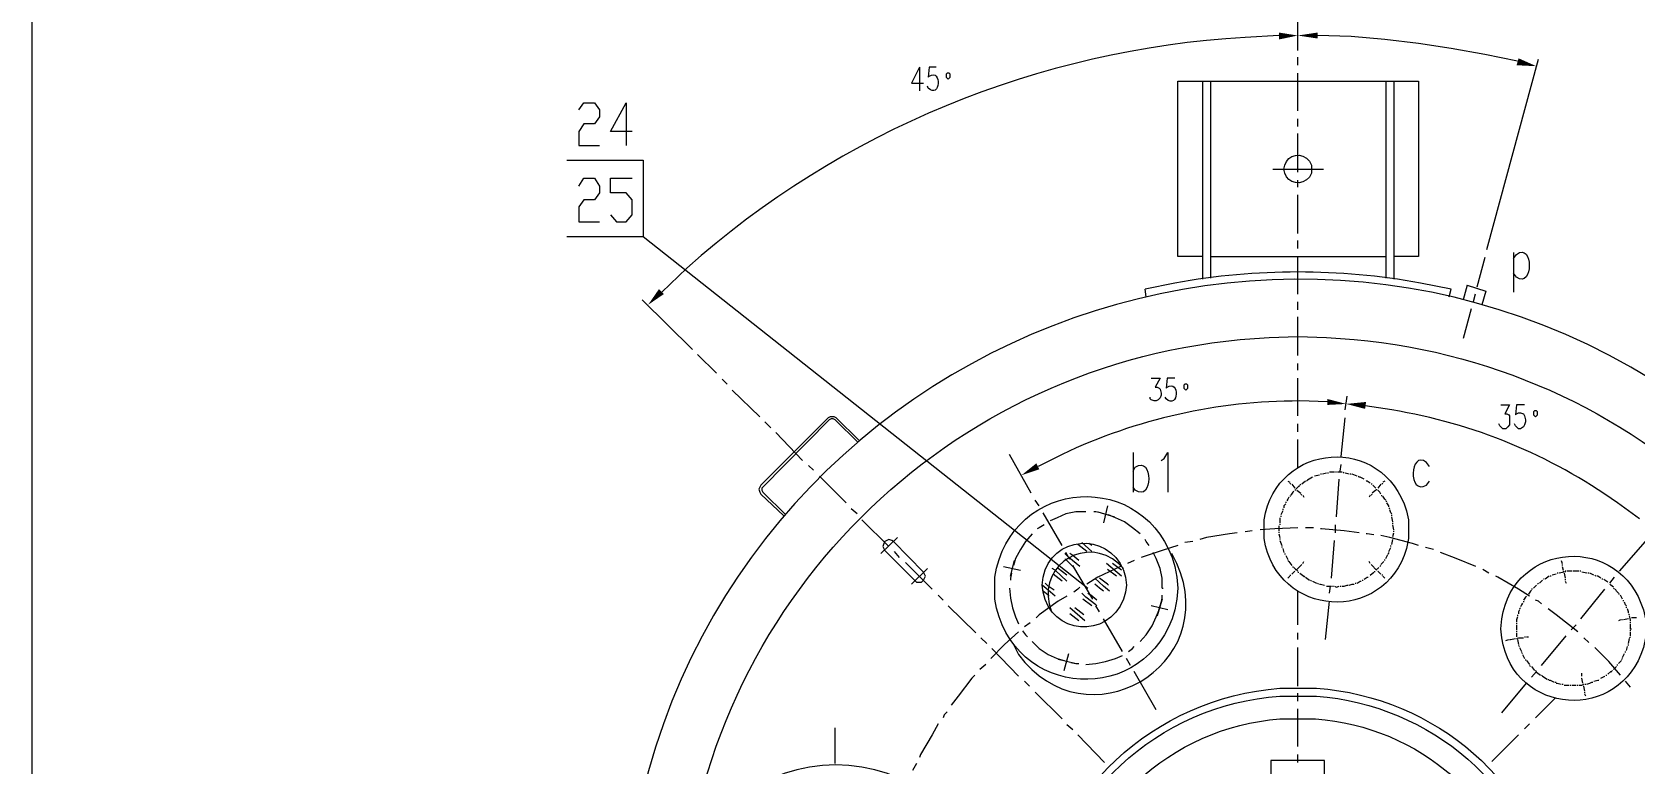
# Model space of a CAD drawing. Header units: millimetres. Extents: x 0 to 819, y 0 to 1152.
# Drawn here: x 43.6 to 334.9, y 452.8 to 585.8 of the extents above; entities that cross this region are included whole.
import ezdxf

# ---------------------------------------------------------------- set-up
doc = ezdxf.new("R2010")
doc.units = ezdxf.units.MM
doc.layers.add('1', color=7, linetype='Continuous')

msp = doc.modelspace()

# ---------------------------------------------------------------- hatches: boundary and pattern name
h = msp.add_hatch(color=0)
h.dxf.hatch_style = 2
h.paths.add_polyline_path([(270.18, 585.681732), (270.18, 584.421732), (273.6, 585.141732)])
h = msp.add_hatch(color=0)
h.dxf.hatch_style = 2
h.paths.add_polyline_path([(277.2, 584.601732), (277.2, 585.681732), (273.6, 585.141732)])
h = msp.add_hatch(color=0)
h.dxf.hatch_style = 2
h.paths.add_polyline_path([(313.74, 581.001732), (313.38, 579.741732), (316.98, 579.561732)])
h = msp.add_hatch(color=0)
h.dxf.hatch_style = 2
h.paths.add_polyline_path([(158.4, 538.161732), (157.5, 539.061732), (155.52, 536.181732)])
h = msp.add_hatch(color=0)
h.dxf.hatch_style = 2
h.paths.add_polyline_path([(279, 519.081732), (279, 518.001732), (282.42, 518.181732)])
h = msp.add_hatch(color=0)
h.dxf.hatch_style = 2
h.paths.add_polyline_path([(285.84, 517.281732), (286.02, 518.541732), (282.42, 518.181732)])
h = msp.add_hatch(color=0)
h.dxf.hatch_style = 2
h.paths.add_polyline_path([(226.62, 506.301732), (226.08, 507.381732), (223.38, 505.221732)])

# ---------------------------------------------------------------- linework, layer by layer
at = {"layer": '1', "color": 0, "lineweight": 18}
for points in [[(819, 14.361732), (43.56, 14.361732), (43.56, 1151.601732), (819, 1151.601732), (819, 14.361732)], [(251.82, 545.001732), (251.82, 576.861732)], [(251.82, 576.861732), (295.56, 576.861732)], [(256.32, 576.861732), (256.32, 540.861732)], [(257.76, 576.861732), (257.76, 541.041732)], [(289.62, 576.861732), (289.62, 541.041732)], [(291.06, 576.861732), (291.06, 540.861732)], [(295.56, 576.861732), (295.56, 545.001732)], [(256.32, 545.001732), (251.82, 545.001732)], [(257.76, 545.001732), (289.62, 545.001732)], [(295.56, 545.001732), (291.06, 545.001732)], [(246.06, 537.621732), (245.88, 539.061732)], [(301.14, 537.621732), (301.5, 539.061732)], [(304.38, 539.781732), (303.66, 537.081732)], [(304.38, 539.781732), (307.8, 538.701732), (307.08, 536.181732)], [(176.04, 503.421732), (188.28, 515.661732)], [(189.72, 515.661732), (189.36, 515.841732), (189, 515.841732), (188.64, 515.841732), (188.28, 515.661732)], [(189.72, 515.661732), (193.86, 511.521732)], [(176.4, 503.061732), (188.46, 515.301732)], [(189.54, 515.301732), (189.18, 515.481732), (188.82, 515.481732), (188.46, 515.301732)], [(189.54, 515.301732), (193.68, 511.161732)], [(176.04, 503.421732), (175.86, 503.061732), (175.68, 502.701732), (175.86, 502.161732), (176.04, 501.801732)], [(176.04, 501.801732), (180.18, 497.841732)], [(176.4, 503.061732), (176.22, 502.881732), (176.22, 502.521732), (176.4, 502.161732), (180.54, 498.021732)], [(237.24, 498.561732), (240.3, 497.661732)], [(239.04, 499.641732), (238.32, 496.581732)], [(200.16, 493.161732), (199.8, 493.341732), (199.26, 493.521732), (198.9, 493.341732), (198.54, 493.161732), (198.36, 492.801732), (198.18, 492.261732), (198.36, 491.901732), (198.54, 491.541732)], [(203.94, 486.141732), (204.3, 485.781732), (204.84, 485.781732), (205.2, 485.781732), (205.56, 486.141732), (205.74, 486.501732), (205.92, 486.861732), (205.74, 487.221732), (205.56, 487.581732), (200.16, 493.161732)], [(203.94, 486.141732), (198.54, 491.541732)], [(221.4, 486.861732), (222.12, 489.741732)], [(220.14, 488.661732), (223.2, 487.941732)], [(250.02, 480.741732), (246.96, 481.461732)], [(250.02, 480.741732), (246.96, 481.461732)], [(248.94, 482.721732), (248.04, 479.661732)], [(248.04, 479.661732), (248.94, 482.721732)], [(231.12, 469.761732), (232.02, 472.821732)], [(233.1, 471.021732), (230.04, 471.741732)], [(268.74, 445.101732), (278.46, 445.101732), (278.46, 453.381732), (268.74, 453.381732), (268.74, 445.101732)]]:
    msp.add_lwpolyline(points, dxfattribs=at)
at = {"layer": '1', "color": 0, "lineweight": 9}
for points in [[(273.6, 582.441732), (273.6, 587.661732)], [(313.56, 580.461732), (307.62, 581.721732), (301.5, 582.801732), (295.56, 583.701732), (289.44, 584.421732), (283.32, 584.961732), (277.2, 585.141732)], [(273.6, 579.741732), (273.6, 581.181732)], [(307.98, 546.261732), (317.34, 580.821732)], [(204.84, 579.381732), (203.4, 576.501732), (205.56, 576.501732)], [(204.84, 579.381732), (204.84, 575.061732)], [(210.42, 577.761732), (210.42, 578.121732), (210.24, 578.301732), (210.06, 578.301732), (209.88, 578.301732), (209.7, 578.121732), (209.7, 577.761732), (209.7, 577.581732), (209.88, 577.401732), (210.06, 577.221732), (210.24, 577.401732), (210.42, 577.581732), (210.42, 577.761732)], [(273.6, 571.461732), (273.6, 578.301732)], [(142.92, 571.641732), (143.82, 572.901732), (145.8, 572.901732), (146.7, 571.641732), (146.7, 570.381732), (145.8, 569.121732), (143.82, 569.121732), (142.92, 567.681732), (142.92, 565.161732), (146.7, 565.161732)], [(152.64, 567.681732), (148.68, 567.681732), (151.56, 572.901732), (151.56, 565.161732)], [(273.6, 568.581732), (273.6, 570.021732)], [(273.6, 560.301732), (273.6, 567.321732)], [(140.76, 562.461732), (154.62, 562.461732), (154.62, 548.601732)], [(269.1, 560.841732), (278.28, 560.841732)], [(142.92, 557.781732), (143.82, 559.221732), (145.8, 559.221732), (146.7, 557.781732), (146.7, 556.521732), (145.8, 555.261732), (143.82, 555.261732), (142.92, 554.001732), (142.92, 551.301732), (146.7, 551.301732)], [(148.68, 552.561732), (149.76, 551.301732), (151.56, 551.301732), (152.64, 552.561732), (152.64, 555.261732), (151.56, 556.521732), (148.68, 556.521732), (148.68, 559.221732), (152.64, 559.221732)], [(273.6, 557.601732), (273.6, 558.861732)], [(273.6, 549.141732), (273.6, 556.161732)], [(140.76, 548.601732), (154.62, 548.601732), (235.44, 484.701732)], [(273.6, 546.441732), (273.6, 547.881732)], [(273.6, 538.161732), (273.6, 545.001732)], [(307.62, 544.821732), (306.18, 539.421732)], [(312.84, 545.721732), (312.84, 538.521732)], [(163.62, 528.081732), (154.44, 537.081732)], [(273.6, 535.281732), (273.6, 536.721732)], [(305.82, 538.161732), (305.46, 536.721732)], [(273.6, 527.001732), (273.6, 534.021732)], [(305.1, 535.461732), (303.66, 530.061732)], [(167.94, 523.761732), (164.52, 527.181732)], [(273.6, 524.301732), (273.6, 525.561732)], [(169.92, 521.781732), (169.02, 522.681732)], [(246.96, 522.861732), (248.58, 522.861732), (247.68, 521.241732), (248.04, 521.241732), (248.4, 521.061732), (248.58, 520.881732), (248.76, 520.161732), (248.76, 519.801732), (248.58, 519.261732), (248.22, 518.901732), (247.86, 518.721732), (247.5, 518.721732), (246.96, 518.901732), (246.78, 519.081732), (246.78, 519.441732)], [(253.62, 521.241732), (253.62, 521.601732), (253.44, 521.781732), (253.26, 521.781732), (253.08, 521.781732), (252.9, 521.601732), (252.9, 521.241732), (252.9, 521.061732), (253.08, 520.881732), (253.26, 520.701732), (253.44, 520.881732), (253.62, 521.061732), (253.62, 521.241732)], [(273.6, 516.021732), (273.6, 522.861732)], [(175.86, 515.841732), (170.82, 520.701732)], [(282.24, 517.101732), (282.6, 519.621732)], [(282.24, 517.101732), (282.6, 519.621732)], [(281.52, 508.641732), (282.24, 515.661732)], [(310.5, 518.001732), (312.12, 518.001732), (311.22, 516.381732), (311.58, 516.381732), (311.94, 516.201732), (312.12, 516.021732), (312.12, 515.301732), (312.12, 514.941732), (312.12, 514.401732), (311.76, 514.041732), (311.4, 513.681732), (310.86, 513.681732), (310.5, 514.041732), (310.32, 514.221732), (310.14, 514.581732)], [(314.82, 518.001732), (313.38, 518.001732), (313.2, 516.201732), (313.38, 516.381732), (313.74, 516.561732), (314.1, 516.561732), (314.64, 516.381732), (314.82, 516.021732), (315, 515.301732), (315, 514.941732), (314.82, 514.401732), (314.64, 514.041732), (314.1, 513.681732), (313.74, 513.681732), (313.38, 514.041732), (313.2, 514.221732), (313.02, 514.581732)], [(317.16, 516.381732), (317.16, 516.741732), (316.98, 516.921732), (316.8, 516.921732), (316.62, 516.921732), (316.44, 516.741732), (316.44, 516.381732), (316.44, 516.201732), (316.62, 516.021732), (316.8, 515.841732), (316.98, 516.021732), (317.16, 516.201732), (317.16, 516.381732)], [(177.84, 513.861732), (176.76, 514.941732)], [(183.6, 507.921732), (178.74, 512.961732)], [(273.6, 513.141732), (273.6, 514.581732)], [(273.6, 506.481732), (273.6, 511.701732)], [(185.58, 506.121732), (184.68, 507.021732)], [(225.18, 501.981732), (221.22, 509.001732)], [(243.72, 509.361732), (243.72, 502.161732)], [(248.76, 507.921732), (249.3, 508.281732), (250.02, 509.361732), (250.02, 502.161732)], [(281.34, 505.941732), (281.52, 507.201732)], [(191.52, 500.181732), (186.66, 505.041732)], [(271.8, 504.141732), (272.16, 503.961732)], [(275.04, 504.141732), (275.04, 504.141732), (274.32, 503.601732)], [(275.4, 504.321732), (275.22, 504.141732)], [(276.3, 504.861732), (275.4, 504.321732)], [(276.48, 504.861732), (276.48, 504.861732)], [(277.56, 505.221732), (276.66, 505.041732)], [(277.92, 505.401732), (277.74, 505.401732)], [(278.82, 505.581732), (278.1, 505.401732)], [(279.18, 505.581732), (279, 505.581732)], [(280.26, 505.761732), (279.36, 505.761732)], [(280.62, 505.761732), (280.44, 505.761732)], [(280.62, 497.661732), (281.16, 504.501732)], [(281.7, 505.761732), (280.8, 505.761732)], [(282.06, 505.581732), (281.88, 505.761732)], [(282.96, 505.401732), (282.24, 505.581732)], [(283.32, 505.401732), (283.14, 505.401732)], [(284.4, 505.041732), (283.5, 505.401732)], [(284.76, 504.861732), (284.58, 505.041732)], [(285.66, 504.501732), (284.94, 504.861732), (284.76, 504.861732)], [(285.84, 504.321732), (285.84, 504.321732)], [(286.74, 503.781732), (286.2, 504.141732), (286.02, 504.141732)], [(289.44, 504.141732), (289.08, 503.961732)], [(271.98, 501.261732), (271.8, 500.901732), (271.62, 500.541732)], [(272.16, 503.781732), (272.34, 503.601732)], [(272.34, 501.441732), (272.16, 501.441732)], [(272.88, 502.341732), (272.7, 502.161732), (272.34, 501.621732)], [(272.52, 503.601732), (273.06, 502.881732)], [(273.24, 502.521732), (273.06, 502.521732)], [(273.96, 503.241732), (273.78, 503.241732), (273.24, 502.701732)], [(273.24, 502.701732), (273.24, 502.701732)], [(273.42, 502.521732), (274.14, 501.981732)], [(274.14, 503.601732), (273.96, 503.421732)], [(274.14, 501.801732), (274.32, 501.621732)], [(274.5, 501.621732), (274.68, 501.261732)], [(286.74, 501.621732), (286.56, 501.261732)], [(287.1, 503.601732), (286.92, 503.601732)], [(287.1, 501.801732), (286.92, 501.621732)], [(287.82, 502.521732), (287.1, 501.981732)], [(287.82, 502.881732), (287.46, 503.241732), (287.28, 503.421732)], [(288, 502.521732), (288, 502.701732)], [(288, 502.701732), (288, 502.701732)], [(288.72, 503.601732), (288.18, 502.881732)], [(288.72, 501.801732), (288.54, 502.161732), (288.18, 502.521732)], [(289.08, 503.781732), (288.9, 503.601732)], [(288.9, 501.441732), (288.9, 501.621732)], [(289.62, 500.721732), (289.44, 500.901732), (289.08, 501.441732)], [(193.5, 498.201732), (192.42, 499.101732)], [(226.62, 499.641732), (225.9, 500.721732)], [(230.76, 492.441732), (227.34, 498.381732)], [(235.08, 498.561732), (233.28, 498.561732), (231.48, 498.201732), (229.86, 497.481732), (228.6, 496.941732)], [(237.78, 498.381732), (236.88, 498.561732), (236.52, 498.561732)], [(270.9, 498.741732), (270.72, 498.381732), (270.54, 498.021732)], [(270.9, 499.101732), (270.9, 498.921732)], [(271.44, 500.001732), (271.08, 499.641732), (271.08, 499.281732)], [(271.44, 500.361732), (271.44, 500.181732)], [(289.8, 500.361732), (289.62, 500.541732)], [(290.16, 499.461732), (290.16, 499.641732), (289.8, 500.181732)], [(290.34, 499.101732), (290.16, 499.281732)], [(290.7, 498.201732), (290.52, 498.381732), (290.34, 498.921732)], [(199.26, 492.261732), (194.4, 497.121732)], [(227.52, 496.221732), (226.62, 495.681732), (226.26, 495.501732)], [(244.98, 494.601732), (243.54, 495.681732), (242.1, 496.761732), (240.48, 497.481732), (239.22, 498.021732)], [(273.6, 495.681732), (269.46, 495.501732), (266.76, 495.321732)], [(270.18, 496.041732), (270.18, 495.141732)], [(270.36, 497.481732), (270.36, 496.761732), (270.36, 496.581732)], [(270.36, 496.401732), (270.36, 496.221732)], [(270.54, 497.841732), (270.54, 497.661732)], [(276.48, 495.681732), (275.04, 495.681732)], [(284.76, 494.781732), (282.06, 495.141732), (277.92, 495.501732), (277.74, 495.501732)], [(280.44, 494.781732), (280.44, 496.221732)], [(290.7, 497.841732), (290.7, 498.021732)], [(290.88, 496.761732), (290.88, 496.761732), (290.7, 497.661732)], [(290.88, 496.401732), (290.88, 496.581732)], [(291.06, 495.321732), (290.88, 496.221732)], [(291.06, 495.321732), (291.06, 495.321732)], [(197.82, 491.001732), (200.88, 493.881732)], [(225.36, 494.601732), (224.1, 493.161732), (223.2, 491.721732), (222.3, 490.101732), (221.94, 488.841732)], [(235.26, 491.361732), (233.64, 492.621732)], [(236.16, 491.361732), (234.36, 492.981732)], [(236.16, 492.441732), (235.62, 492.801732)], [(251.82, 492.441732), (248.94, 491.541732), (245.16, 490.281732)], [(246.6, 492.441732), (246.06, 493.161732), (245.88, 493.521732)], [(254.52, 493.161732), (253.08, 492.981732)], [(262.62, 494.781732), (261.18, 494.601732), (257.04, 493.881732), (255.78, 493.521732)], [(265.32, 495.141732), (265.32, 495.141732), (264.06, 494.961732)], [(270.18, 494.961732), (270.18, 494.781732)], [(270.18, 494.601732), (270.36, 493.881732), (270.36, 493.881732)], [(270.36, 493.701732), (270.36, 493.521732)], [(270.36, 493.341732), (270.72, 492.441732)], [(279.72, 486.501732), (280.26, 493.341732)], [(287.46, 494.421732), (286.2, 494.601732), (286.02, 494.601732)], [(295.56, 492.441732), (294.48, 492.801732), (290.34, 493.881732), (288.72, 494.241732)], [(290.52, 492.261732), (290.52, 492.441732)], [(290.7, 492.621732), (290.88, 493.521732)], [(290.88, 494.061732), (291.06, 494.781732)], [(290.88, 493.701732), (290.88, 493.881732)], [(291.06, 494.961732), (291.06, 495.141732)], [(332.1, 487.761732), (336.78, 493.161732)], [(201.24, 490.281732), (200.34, 491.361732)], [(234, 488.661732), (232.02, 490.281732), (231.84, 490.461732), (231.3, 491.001732)], [(232.92, 488.661732), (232.74, 488.661732), (231.48, 489.921732), (231.3, 489.921732)], [(232.2, 489.921732), (231.48, 491.181732)], [(233.82, 489.741732), (232.74, 490.641732), (232.2, 491.001732)], [(243.9, 489.741732), (242.64, 489.201732)], [(248.94, 484.701732), (248.94, 486.501732), (248.58, 488.301732), (247.86, 490.101732), (247.32, 491.181732)], [(270.72, 492.261732), (270.72, 492.081732)], [(270.9, 491.901732), (271.08, 491.181732)], [(271.26, 491.001732), (271.26, 490.821732)], [(271.44, 490.641732), (271.8, 489.921732)], [(271.8, 489.741732), (271.98, 489.561732)], [(271.98, 489.561732), (272.52, 488.841732)], [(274.5, 489.201732), (274.68, 489.561732)], [(286.74, 489.201732), (286.56, 489.561732)], [(288.72, 489.021732), (289.26, 489.561732)], [(289.44, 489.741732), (289.44, 489.921732)], [(289.62, 490.101732), (289.98, 490.821732)], [(289.98, 491.001732), (290.16, 491.001732), (290.16, 491.181732)], [(290.16, 491.361732), (290.52, 492.081732)], [(298.26, 491.721732), (296.82, 492.081732)], [(306, 488.661732), (302.4, 490.101732), (299.52, 491.181732)], [(321.48, 489.741732), (321.66, 489.201732)], [(207.18, 484.521732), (202.32, 489.381732)], [(203.4, 485.421732), (206.28, 488.301732)], [(221.58, 487.401732), (221.4, 486.501732), (221.4, 486.141732)], [(231.66, 485.961732), (229.5, 487.941732), (228.96, 488.301732)], [(230.76, 485.961732), (229.14, 487.221732)], [(231.66, 487.041732), (230.04, 488.301732)], [(236.34, 482.721732), (232.74, 488.841732)], [(241.38, 488.661732), (237.24, 486.681732), (235.26, 485.421732)], [(241.56, 486.861732), (238.86, 489.201732)], [(240.66, 486.861732), (239.04, 488.121732)], [(241.56, 487.941732), (239.94, 489.201732)], [(271.8, 486.501732), (272.16, 486.861732)], [(272.16, 487.041732), (272.34, 487.041732)], [(272.52, 487.221732), (273.06, 487.761732)], [(272.7, 488.661732), (272.7, 488.481732)], [(272.88, 488.481732), (273.6, 487.761732)], [(273.24, 487.941732), (273.24, 488.121732)], [(273.42, 488.121732), (274.14, 488.841732)], [(273.6, 487.581732), (273.78, 487.581732)], [(273.96, 487.401732), (274.68, 486.861732)], [(274.14, 488.841732), (274.32, 489.021732)], [(274.68, 486.861732), (274.86, 486.681732)], [(275.04, 486.681732), (275.76, 486.141732)], [(285.66, 486.321732), (286.2, 486.681732), (286.38, 486.681732)], [(286.56, 486.861732), (286.56, 486.861732)], [(286.74, 487.041732), (287.46, 487.581732)], [(287.1, 488.841732), (286.92, 489.021732)], [(287.82, 488.121732), (287.1, 488.841732)], [(287.64, 487.581732), (287.64, 487.761732)], [(287.82, 487.941732), (288.36, 488.481732)], [(288, 487.941732), (288, 488.121732)], [(288.72, 487.221732), (288.18, 487.761732)], [(288.54, 488.661732), (288.72, 488.841732)], [(289.08, 487.041732), (288.9, 487.041732)], [(289.44, 486.501732), (289.08, 486.861732)], [(308.34, 487.401732), (307.26, 488.121732)], [(315.72, 483.261732), (313.74, 484.521732), (309.96, 486.681732), (309.6, 486.861732)], [(319.32, 486.861732), (318.6, 486.321732)], [(319.68, 486.861732), (319.5, 486.861732)], [(320.58, 487.221732), (319.86, 487.041732)], [(320.94, 487.401732), (320.76, 487.401732)], [(322.02, 487.581732), (321.12, 487.401732)], [(321.66, 489.021732), (321.66, 488.841732)], [(321.66, 488.661732), (321.84, 487.941732)], [(321.84, 487.761732), (322.02, 487.581732)], [(322.02, 487.401732), (322.2, 486.501732)], [(322.38, 487.761732), (322.2, 487.761732), (322.2, 487.581732)], [(323.46, 487.761732), (322.56, 487.761732)], [(323.82, 487.761732), (323.64, 487.761732)], [(324.72, 487.761732), (323.82, 487.761732)], [(325.08, 487.761732), (324.9, 487.761732)], [(326.16, 487.401732), (325.26, 487.581732)], [(326.52, 487.401732), (326.34, 487.401732)], [(327.42, 487.041732), (326.7, 487.401732)], [(327.78, 486.861732), (327.6, 487.041732)], [(328.68, 486.501732), (328.14, 486.861732), (327.96, 486.861732)], [(330.3, 485.601732), (331.2, 486.681732)], [(221.22, 484.701732), (221.4, 482.901732), (221.76, 481.101732), (222.3, 479.481732), (222.84, 478.221732)], [(229.5, 483.261732), (228.24, 484.341732), (227.16, 485.241732)], [(228.42, 483.261732), (228.24, 483.441732), (227.34, 484.161732)], [(229.32, 484.341732), (228.24, 485.061732), (227.7, 485.601732)], [(234, 484.881732), (233.64, 484.521732), (232.92, 483.981732)], [(237.06, 481.461732), (236.88, 481.641732), (235.08, 483.081732), (234.36, 483.801732)], [(237.06, 482.541732), (235.98, 483.441732), (235.62, 483.621732), (235.44, 483.801732)], [(239.4, 484.161732), (238.32, 485.061732), (236.7, 486.501732)], [(238.32, 484.161732), (237.6, 484.701732), (236.7, 485.421732)], [(239.22, 485.241732), (239.04, 485.421732), (237.6, 486.501732)], [(248.94, 484.701732), (249.12, 484.701732)], [(273.6, 478.041732), (273.6, 484.161732)], [(275.94, 486.141732), (276.12, 485.961732)], [(276.3, 485.961732), (276.3, 485.961732), (277.02, 485.601732)], [(277.2, 485.601732), (277.38, 485.421732)], [(277.56, 485.421732), (277.74, 485.421732), (278.46, 485.241732)], [(278.64, 485.241732), (278.64, 485.241732)], [(278.82, 485.061732), (279.18, 485.061732), (279.72, 485.061732)], [(279.36, 483.801732), (279.54, 485.061732)], [(279.9, 485.061732), (280.08, 485.061732)], [(280.26, 485.061732), (280.62, 484.881732), (281.16, 485.061732)], [(281.34, 485.061732), (281.52, 485.061732)], [(281.7, 485.061732), (282.06, 485.061732), (282.6, 485.241732)], [(282.6, 485.241732), (282.78, 485.241732)], [(282.96, 485.241732), (283.5, 485.421732), (283.86, 485.421732)], [(284.04, 485.601732), (284.22, 485.601732)], [(284.4, 485.601732), (284.94, 485.961732), (285.12, 485.961732)], [(285.3, 486.141732), (285.48, 486.141732)], [(315.36, 483.621732), (315.36, 483.441732)], [(316.08, 484.341732), (315.9, 484.161732), (315.54, 483.621732)], [(316.26, 484.521732), (316.08, 484.521732)], [(316.98, 485.241732), (316.98, 485.241732), (316.44, 484.701732)], [(317.34, 485.601732), (317.16, 485.421732)], [(318.06, 486.141732), (317.52, 485.601732)], [(318.42, 486.321732), (318.24, 486.321732)], [(322.2, 486.321732), (322.2, 486.141732)], [(322.2, 485.961732), (322.38, 485.601732)], [(325.08, 479.121732), (329.4, 484.521732)], [(329.04, 486.321732), (328.86, 486.321732)], [(329.94, 485.781732), (329.4, 486.141732), (329.22, 486.321732)], [(330.12, 485.601732), (330.12, 485.601732)], [(331.02, 484.881732), (330.48, 485.241732), (330.3, 485.421732)], [(331.2, 484.521732), (331.02, 484.701732)], [(331.92, 483.801732), (331.56, 484.161732), (331.38, 484.521732)], [(332.1, 483.621732), (331.92, 483.621732)], [(209.16, 482.541732), (208.26, 483.441732)], [(215.1, 476.601732), (210.06, 481.461732)], [(231.66, 483.261732), (230.04, 482.361732), (226.62, 479.841732), (226.08, 479.301732)], [(234.9, 478.761732), (232.2, 481.101732)], [(234.72, 479.841732), (233.1, 481.101732)], [(236.16, 481.461732), (234.54, 482.721732)], [(237.6, 480.381732), (236.88, 481.461732)], [(244.98, 474.981732), (246.06, 476.241732), (247.14, 477.861732), (247.86, 479.481732), (248.4, 480.741732)], [(248.76, 482.001732), (248.94, 482.901732), (248.94, 483.441732)], [(278.64, 475.341732), (279.36, 482.361732)], [(313.92, 480.741732), (313.74, 480.381732), (313.74, 480.021732)], [(314.1, 481.101732), (313.92, 480.921732)], [(314.46, 482.001732), (314.28, 481.641732), (314.1, 481.281732)], [(315.18, 483.261732), (315, 483.081732), (314.64, 482.541732)], [(314.64, 482.361732), (314.64, 482.181732)], [(317.88, 481.821732), (317.34, 482.361732), (316.8, 482.541732)], [(324.54, 476.781732), (320.58, 479.841732), (319.14, 480.921732)], [(332.64, 482.721732), (332.28, 483.441732)], [(332.82, 482.361732), (332.82, 482.541732)], [(333.36, 481.461732), (333.18, 481.641732), (333, 482.181732)], [(333.36, 481.101732), (333.36, 481.281732)], [(333.72, 480.201732), (333.72, 480.381732), (333.54, 480.921732)], [(225, 478.401732), (223.92, 477.681732)], [(233.82, 478.761732), (232.2, 480.021732)], [(241.74, 473.181732), (238.32, 479.121732)], [(313.56, 479.481732), (313.38, 478.941732), (313.38, 478.581732)], [(313.38, 478.401732), (313.38, 478.221732)], [(313.38, 478.041732), (313.38, 477.321732), (313.38, 477.141732)], [(313.56, 479.841732), (313.56, 479.661732)], [(323.28, 477.141732), (324.18, 478.041732)], [(332.28, 478.941732), (331.92, 478.761732)], [(332.64, 478.941732), (332.46, 478.941732)], [(333.72, 479.121732), (332.82, 478.941732)], [(333.9, 479.841732), (333.72, 480.021732)], [(334.08, 478.761732), (334.08, 478.941732), (333.9, 479.661732)], [(334.08, 479.121732), (333.9, 479.121732)], [(334.08, 478.401732), (334.08, 478.581732)], [(334.08, 477.321732), (334.08, 478.221732)], [(335.16, 479.301732), (334.26, 479.301732)], [(217.08, 474.621732), (216, 475.701732)], [(222.84, 476.781732), (220.32, 474.441732), (217.8, 471.921732)], [(223.56, 476.961732), (224.1, 476.241732), (224.46, 475.881732)], [(225.36, 474.981732), (226.62, 473.721732), (228.24, 472.641732), (229.86, 471.921732), (231.12, 471.561732)], [(273.6, 475.341732), (273.6, 476.601732)], [(311.4, 475.161732), (311.94, 475.341732)], [(312.12, 475.341732), (312.3, 475.341732)], [(312.3, 475.341732), (313.2, 475.521732)], [(313.38, 476.961732), (313.38, 476.781732)], [(313.38, 476.601732), (313.38, 475.881732), (313.38, 475.881732)], [(313.38, 475.521732), (313.56, 475.521732)], [(313.56, 475.701732), (313.56, 475.521732)], [(313.56, 475.341732), (313.74, 474.441732)], [(313.74, 475.701732), (314.64, 475.701732)], [(314.82, 475.881732), (315, 475.881732)], [(315.18, 475.881732), (315.54, 475.881732)], [(317.88, 470.661732), (322.38, 476.061732)], [(326.52, 474.801732), (325.62, 475.701732)], [(333.72, 474.621732), (333.9, 475.521732)], [(333.9, 475.701732), (334.08, 475.881732)], [(334.08, 477.321732), (334.26, 477.321732)], [(334.08, 476.961732), (334.08, 477.141732)], [(334.08, 476.061732), (334.08, 476.781732)], [(222.84, 468.681732), (217.98, 473.721732)], [(235.08, 470.841732), (236.88, 471.021732), (238.68, 471.381732), (240.48, 471.921732), (241.74, 472.461732)], [(242.82, 473.181732), (243.54, 473.721732), (243.9, 474.081732)], [(273.6, 466.881732), (273.6, 473.901732)], [(313.74, 474.261732), (313.92, 474.081732)], [(313.92, 473.901732), (314.28, 473.181732)], [(314.28, 473.001732), (314.46, 472.821732)], [(314.46, 472.641732), (314.82, 471.921732)], [(332.28, 468.861732), (330.12, 471.381732), (327.6, 473.901732)], [(332.64, 472.101732), (333, 472.821732)], [(333.18, 473.001732), (333.18, 473.001732), (333.18, 473.181732)], [(333.36, 473.361732), (333.54, 474.081732)], [(333.72, 474.261732), (333.72, 474.441732)], [(216.9, 470.841732), (215.82, 469.941732)], [(232.38, 471.201732), (233.28, 471.021732), (233.82, 471.021732)], [(243.18, 470.661732), (242.46, 471.921732)], [(247.86, 462.561732), (243.9, 469.581732)], [(315, 471.741732), (315, 471.741732), (315, 471.561732)], [(315.18, 471.561732), (315.72, 470.841732)], [(315.72, 470.661732), (315.9, 470.481732)], [(316.08, 470.481732), (316.62, 469.761732)], [(316.08, 468.501732), (316.98, 469.581732)], [(316.8, 469.761732), (316.98, 469.581732)], [(316.98, 469.401732), (317.7, 468.861732)], [(325.26, 468.681732), (325.26, 469.221732)], [(329.94, 469.041732), (330.48, 469.581732), (330.66, 469.581732)], [(330.66, 469.761732), (330.84, 469.761732)], [(331.02, 469.941732), (331.56, 470.481732)], [(331.74, 470.661732), (331.74, 470.841732)], [(331.92, 471.021732), (332.46, 471.561732)], [(332.46, 471.741732), (332.64, 471.921732)], [(214.92, 468.861732), (214.38, 468.321732), (211.86, 465.081732), (210.6, 463.461732)], [(224.82, 466.881732), (223.92, 467.781732)], [(310.68, 462.021732), (315.18, 467.421732)], [(317.88, 468.861732), (318.06, 468.681732)], [(318.06, 468.681732), (318.96, 468.141732)], [(319.14, 468.141732), (319.14, 467.961732)], [(319.32, 467.961732), (319.5, 467.961732), (320.22, 467.601732)], [(320.4, 467.601732), (320.58, 467.601732)], [(320.58, 467.421732), (320.76, 467.421732), (321.48, 467.241732)], [(321.66, 467.241732), (321.84, 467.241732)], [(322.02, 467.061732), (322.2, 467.061732), (322.92, 467.061732)], [(323.1, 467.061732), (323.28, 467.061732)], [(323.46, 467.061732), (324.18, 467.061732)], [(324.36, 467.061732), (324.54, 467.061732)], [(324.72, 467.061732), (325.26, 467.061732), (325.62, 467.241732)], [(325.26, 468.501732), (325.26, 468.501732)], [(325.44, 467.421732), (325.26, 468.321732)], [(325.62, 467.061732), (325.44, 467.241732)], [(325.8, 465.981732), (325.62, 466.881732)], [(325.8, 467.241732), (325.98, 467.241732)], [(326.16, 467.241732), (326.7, 467.421732), (327.06, 467.601732)], [(327.06, 467.601732), (327.24, 467.601732)], [(327.42, 467.781732), (328.14, 467.961732), (328.32, 467.961732)], [(328.5, 468.141732), (328.5, 468.141732)], [(328.68, 468.321732), (329.4, 468.681732), (329.4, 468.681732)], [(329.58, 468.861732), (329.76, 468.861732)], [(334.08, 466.701732), (333.18, 467.781732)], [(230.76, 460.941732), (225.9, 465.801732)], [(273.6, 464.181732), (273.6, 465.621732)], [(316.8, 461.121732), (320.4, 464.721732)], [(325.8, 465.621732), (325.8, 465.801732)], [(325.98, 465.081732), (325.8, 465.441732)], [(209.88, 462.201732), (209.34, 461.661732), (209.16, 461.121732)], [(273.6, 455.901732), (273.6, 462.741732)], [(189.54, 452.841732), (189.54, 459.321732)], [(208.26, 460.041732), (207.18, 458.061732), (205.02, 454.461732), (204.84, 453.921732)], [(232.74, 458.961732), (231.66, 459.861732)], [(238.5, 453.021732), (233.64, 458.061732)], [(308.88, 453.201732), (313.74, 458.061732)], [(314.82, 459.141732), (315.72, 460.041732)], [(204.3, 452.841732), (203.58, 451.581732)], [(273.6, 453.021732), (273.6, 454.461732)]]:
    msp.add_lwpolyline(points, dxfattribs=at)
for points, knots in [([(270.18, 585.141732), (270.18, 585.141732), (264.06, 584.781732), (264.06, 584.781732), (226.44, 582.621732), (190.62, 567.861732), (162.54, 542.841732), (162.54, 542.841732), (158.04, 538.521732), (158.04, 538.521732)], [0, 0, 0, 0, 1, 1, 1, 2, 2, 2, 3, 3, 3, 3]), ([(207.9, 579.381732), (207.9, 579.381732), (206.64, 579.381732), (206.64, 579.381732), (206.64, 579.381732), (206.46, 577.581732), (206.46, 577.581732), (206.46, 577.581732), (206.64, 577.761732), (206.64, 577.761732), (208.98, 579.201732), (208.62, 573.441732), (206.46, 575.601732), (206.46, 575.601732), (206.28, 575.961732), (206.28, 575.961732)], [0, 0, 0, 0, 1, 1, 1, 2, 2, 2, 3, 3, 3, 4, 4, 4, 5, 5, 5, 5]), ([(312.84, 544.641732), (312.84, 544.641732), (313.38, 545.361732), (313.38, 545.361732), (316.44, 547.701732), (316.44, 539.061732), (313.38, 541.221732), (313.38, 541.221732), (312.84, 541.941732), (312.84, 541.941732)], [0, 0, 0, 0, 1, 1, 1, 2, 2, 2, 3, 3, 3, 3]), ([(251.28, 522.861732), (251.28, 522.861732), (249.84, 522.861732), (249.84, 522.861732), (249.84, 522.861732), (249.66, 521.061732), (249.66, 521.061732), (249.66, 521.061732), (249.84, 521.241732), (249.84, 521.241732), (252.18, 522.681732), (252, 517.101732), (249.66, 519.081732), (249.66, 519.081732), (249.48, 519.441732), (249.48, 519.441732)], [0, 0, 0, 0, 1, 1, 1, 2, 2, 2, 3, 3, 3, 4, 4, 4, 5, 5, 5, 5]), ([(279, 518.541732), (279, 518.541732), (273.96, 518.721732), (273.96, 518.721732), (259.02, 518.721732), (244.44, 515.481732), (230.76, 509.001732), (230.76, 509.001732), (226.44, 506.841732), (226.44, 506.841732)], [0, 0, 0, 0, 1, 1, 1, 2, 2, 2, 3, 3, 3, 3]), ([(335.7, 497.301732), (335.7, 497.301732), (331.74, 500.181732), (331.74, 500.181732), (319.32, 509.001732), (305.64, 514.581732), (290.7, 517.101732), (290.7, 517.101732), (285.84, 517.821732), (285.84, 517.821732)], [0, 0, 0, 0, 1, 1, 1, 2, 2, 2, 3, 3, 3, 3]), ([(297.54, 506.841732), (297.54, 506.841732), (297, 507.561732), (297, 507.561732), (293.94, 509.901732), (293.58, 501.441732), (297, 503.421732), (297, 503.421732), (297.54, 504.141732), (297.54, 504.141732)], [0, 0, 0, 0, 1, 1, 1, 2, 2, 2, 3, 3, 3, 3]), ([(243.72, 505.941732), (243.72, 505.941732), (244.08, 506.661732), (244.08, 506.661732), (247.32, 509.001732), (247.32, 500.181732), (244.08, 502.521732), (244.08, 502.521732), (243.72, 503.061732), (243.72, 503.061732)], [0, 0, 0, 0, 1, 1, 1, 2, 2, 2, 3, 3, 3, 3])]:
    msp.add_open_spline(points, degree=3, knots=knots, dxfattribs=at)
at = {"layer": '1', "color": 0, "lineweight": 18}
for points, knots in [([(364.14, 501.081732), (364.14, 501.081732), (360.36, 504.861732), (360.36, 504.861732), (360.36, 504.861732), (356.58, 508.641732), (356.58, 508.641732), (280.44, 576.861732), (161.1, 530.421732), (151.38, 428.721732), (151.38, 428.721732), (151.02, 423.321732), (151.02, 423.321732), (151.02, 423.321732), (150.84, 418.101732), (150.84, 418.101732), (151.92, 315.861732), (266.76, 259.161732), (348.48, 320.721732), (348.48, 320.721732), (352.62, 323.961732), (352.62, 323.961732), (352.62, 323.961732), (356.58, 327.561732), (356.58, 327.561732)], [0, 0, 0, 0, 1, 1, 1, 2, 2, 2, 3, 3, 3, 4, 4, 4, 5, 5, 5, 6, 6, 6, 7, 7, 7, 8, 8, 8, 8]), ([(276.12, 560.841732), (276.12, 560.841732), (276.12, 561.561732), (276.12, 561.561732), (276.12, 561.561732), (275.76, 562.281732), (275.76, 562.281732), (274.32, 564.081732), (271.8, 563.541732), (271.26, 561.561732), (271.26, 561.561732), (271.08, 560.841732), (271.08, 560.841732), (271.08, 560.841732), (271.26, 560.121732), (271.26, 560.121732), (271.8, 558.141732), (274.32, 557.781732), (275.76, 559.401732), (275.76, 559.401732), (276.12, 560.121732), (276.12, 560.121732), (276.12, 560.121732), (276.12, 560.841732), (276.12, 560.841732)], [0, 0, 0, 0, 1, 1, 1, 2, 2, 2, 3, 3, 3, 4, 4, 4, 5, 5, 5, 6, 6, 6, 7, 7, 7, 8, 8, 8, 8]), ([(301.5, 539.061732), (301.5, 539.061732), (295.92, 540.141732), (295.92, 540.141732), (280.98, 542.841732), (266.22, 542.841732), (251.28, 540.141732), (251.28, 540.141732), (245.88, 539.061732), (245.88, 539.061732)], [0, 0, 0, 0, 1, 1, 1, 2, 2, 2, 3, 3, 3, 3]), ([(386.1, 417.921732), (386.1, 417.921732), (385.92, 423.141732), (385.92, 423.141732), (385.92, 423.141732), (385.56, 428.361732), (385.56, 428.361732), (385.56, 428.361732), (385.02, 433.581732), (385.02, 433.581732), (377.28, 487.221732), (333, 527.721732), (278.82, 530.241732), (278.82, 530.241732), (273.6, 530.421732), (273.6, 530.421732), (273.6, 530.421732), (268.38, 530.241732), (268.38, 530.241732), (212.22, 527.541732), (167.04, 484.341732), (161.82, 428.361732), (161.82, 428.361732), (161.46, 423.141732), (161.46, 423.141732), (161.46, 423.141732), (161.28, 417.921732), (161.28, 417.921732), (161.28, 417.921732), (161.46, 412.881732), (161.46, 412.881732), (161.46, 412.881732), (161.82, 407.661732), (161.82, 407.661732), (166.86, 353.841732), (209.34, 311.181732), (263.34, 306.141732), (263.34, 306.141732), (268.38, 305.781732), (268.38, 305.781732), (268.38, 305.781732), (273.6, 305.601732), (273.6, 305.601732), (329.76, 305.781732), (377.1, 347.001732), (385.02, 402.441732), (385.02, 402.441732), (385.56, 407.661732), (385.56, 407.661732), (385.56, 407.661732), (385.92, 412.881732), (385.92, 412.881732), (385.92, 412.881732), (386.1, 417.921732), (386.1, 417.921732)], [0, 0, 0, 0, 1, 1, 1, 2, 2, 2, 3, 3, 3, 4, 4, 4, 5, 5, 5, 6, 6, 6, 7, 7, 7, 8, 8, 8, 9, 9, 9, 10, 10, 10, 11, 11, 11, 12, 12, 12, 13, 13, 13, 14, 14, 14, 15, 15, 15, 16, 16, 16, 17, 17, 17, 18, 18, 18, 18]), ([(293.76, 495.321732), (293.76, 495.321732), (293.76, 497.121732), (293.76, 497.121732), (293.76, 497.121732), (293.4, 498.741732), (293.4, 498.741732), (289.08, 512.781732), (269.82, 511.341732), (267.48, 497.121732), (267.48, 497.121732), (267.48, 495.321732), (267.48, 495.321732), (267.48, 495.321732), (267.48, 493.701732), (267.48, 493.701732), (269.82, 479.301732), (289.26, 478.041732), (293.4, 491.901732), (293.4, 491.901732), (293.76, 493.701732), (293.76, 493.701732), (293.76, 493.701732), (293.76, 495.321732), (293.76, 495.321732)], [0, 0, 0, 0, 1, 1, 1, 2, 2, 2, 3, 3, 3, 4, 4, 4, 5, 5, 5, 6, 6, 6, 7, 7, 7, 8, 8, 8, 8]), ([(251.82, 484.701732), (251.82, 484.701732), (251.64, 486.681732), (251.64, 486.681732), (251.64, 486.681732), (251.28, 488.661732), (251.28, 488.661732), (246.24, 506.661732), (221.4, 505.041732), (218.52, 486.681732), (218.52, 486.681732), (218.52, 484.701732), (218.52, 484.701732), (218.52, 484.701732), (218.52, 482.721732), (218.52, 482.721732), (221.4, 464.361732), (246.24, 462.921732), (251.28, 480.741732), (251.28, 480.741732), (251.64, 482.721732), (251.64, 482.721732), (251.64, 482.721732), (251.82, 484.701732), (251.82, 484.701732)], [0, 0, 0, 0, 1, 1, 1, 2, 2, 2, 3, 3, 3, 4, 4, 4, 5, 5, 5, 6, 6, 6, 7, 7, 7, 8, 8, 8, 8]), ([(241.92, 488.301732), (241.92, 488.301732), (241.02, 489.201732), (241.02, 489.201732), (235.26, 494.241732), (226.8, 489.201732), (228.42, 481.821732), (228.42, 481.821732), (228.78, 480.561732), (228.78, 480.561732)], [0, 0, 0, 0, 1, 1, 1, 2, 2, 2, 3, 3, 3, 3]), ([(242.46, 485.241732), (242.46, 485.241732), (242.28, 486.681732), (242.28, 486.681732), (242.28, 486.681732), (241.92, 487.941732), (241.92, 487.941732), (239.04, 495.141732), (228.78, 494.241732), (227.34, 486.681732), (227.34, 486.681732), (227.16, 485.241732), (227.16, 485.241732), (227.16, 485.241732), (227.34, 483.981732), (227.34, 483.981732), (228.78, 476.241732), (239.04, 475.341732), (241.92, 482.721732), (241.92, 482.721732), (242.28, 483.981732), (242.28, 483.981732), (242.28, 483.981732), (242.46, 485.241732), (242.46, 485.241732)], [0, 0, 0, 0, 1, 1, 1, 2, 2, 2, 3, 3, 3, 4, 4, 4, 5, 5, 5, 6, 6, 6, 7, 7, 7, 8, 8, 8, 8]), ([(336.96, 477.321732), (336.96, 477.321732), (336.78, 479.121732), (336.78, 479.121732), (336.78, 479.121732), (336.42, 480.741732), (336.42, 480.741732), (332.28, 494.601732), (312.84, 493.341732), (310.68, 479.121732), (310.68, 479.121732), (310.5, 477.321732), (310.5, 477.321732), (310.5, 477.321732), (310.68, 475.701732), (310.68, 475.701732), (312.84, 461.481732), (332.28, 460.221732), (336.42, 473.901732), (336.42, 473.901732), (336.78, 475.701732), (336.78, 475.701732), (336.78, 475.701732), (336.96, 477.321732), (336.96, 477.321732)], [0, 0, 0, 0, 1, 1, 1, 2, 2, 2, 3, 3, 3, 4, 4, 4, 5, 5, 5, 6, 6, 6, 7, 7, 7, 8, 8, 8, 8]), ([(221.94, 474.441732), (221.94, 474.441732), (222.84, 472.641732), (222.84, 472.641732), (235.08, 456.081732), (259.92, 470.481732), (251.64, 489.201732), (251.64, 489.201732), (250.74, 491.001732), (250.74, 491.001732)], [0, 0, 0, 0, 1, 1, 1, 2, 2, 2, 3, 3, 3, 3]), ([(322.2, 417.921732), (322.2, 417.921732), (322.02, 421.341732), (322.02, 421.341732), (322.02, 421.341732), (321.84, 424.581732), (321.84, 424.581732), (321.84, 424.581732), (321.12, 427.821732), (321.12, 427.821732), (316.62, 449.421732), (298.8, 464.901732), (277.02, 466.521732), (277.02, 466.521732), (273.6, 466.521732), (273.6, 466.521732), (273.6, 466.521732), (270.36, 466.521732), (270.36, 466.521732), (247.32, 464.721732), (228.78, 447.441732), (225.54, 424.581732), (225.54, 424.581732), (225.18, 421.341732), (225.18, 421.341732), (225.18, 421.341732), (225.18, 417.921732), (225.18, 417.921732), (225.18, 417.921732), (225.18, 414.681732), (225.18, 414.681732), (225.18, 414.681732), (225.54, 411.441732), (225.54, 411.441732), (228.6, 389.841732), (245.52, 372.921732), (267.12, 369.861732), (267.12, 369.861732), (270.36, 369.501732), (270.36, 369.501732), (270.36, 369.501732), (273.6, 369.501732), (273.6, 369.501732), (296.64, 369.501732), (316.44, 385.521732), (321.12, 408.201732), (321.12, 408.201732), (321.84, 411.441732), (321.84, 411.441732), (321.84, 411.441732), (322.02, 414.681732), (322.02, 414.681732), (322.02, 414.681732), (322.2, 417.921732), (322.2, 417.921732)], [0, 0, 0, 0, 1, 1, 1, 2, 2, 2, 3, 3, 3, 4, 4, 4, 5, 5, 5, 6, 6, 6, 7, 7, 7, 8, 8, 8, 9, 9, 9, 10, 10, 10, 11, 11, 11, 12, 12, 12, 13, 13, 13, 14, 14, 14, 15, 15, 15, 16, 16, 16, 17, 17, 17, 18, 18, 18, 18]), ([(320.76, 417.921732), (320.76, 417.921732), (320.76, 421.341732), (320.76, 421.341732), (320.76, 421.341732), (320.4, 424.761732), (320.4, 424.761732), (320.4, 424.761732), (319.68, 428.001732), (319.68, 428.001732), (315.18, 448.521732), (297.9, 463.461732), (277.02, 465.081732), (277.02, 465.081732), (273.6, 465.081732), (273.6, 465.081732), (273.6, 465.081732), (270.36, 465.081732), (270.36, 465.081732), (248.04, 463.461732), (230.04, 446.721732), (226.98, 424.761732), (226.98, 424.761732), (226.62, 421.341732), (226.62, 421.341732), (226.62, 421.341732), (226.44, 417.921732), (226.44, 417.921732), (226.44, 417.921732), (226.62, 414.681732), (226.62, 414.681732), (226.62, 414.681732), (226.98, 411.261732), (226.98, 411.261732), (230.04, 390.561732), (246.24, 374.361732), (266.94, 371.301732), (266.94, 371.301732), (270.36, 370.941732), (270.36, 370.941732), (270.36, 370.941732), (273.6, 370.761732), (273.6, 370.761732), (295.92, 370.941732), (314.82, 386.241732), (319.68, 408.021732), (319.68, 408.021732), (320.4, 411.261732), (320.4, 411.261732), (320.4, 411.261732), (320.76, 414.681732), (320.76, 414.681732), (320.76, 414.681732), (320.76, 417.921732), (320.76, 417.921732)], [0, 0, 0, 0, 1, 1, 1, 2, 2, 2, 3, 3, 3, 4, 4, 4, 5, 5, 5, 6, 6, 6, 7, 7, 7, 8, 8, 8, 9, 9, 9, 10, 10, 10, 11, 11, 11, 12, 12, 12, 13, 13, 13, 14, 14, 14, 15, 15, 15, 16, 16, 16, 17, 17, 17, 18, 18, 18, 18]), ([(217.44, 424.941732), (217.44, 424.941732), (217.26, 427.461732), (217.26, 427.461732), (212.94, 460.941732), (166.32, 460.941732), (162, 427.461732), (162, 427.461732), (161.82, 424.941732), (161.82, 424.941732)], [0, 0, 0, 0, 1, 1, 1, 2, 2, 2, 3, 3, 3, 3]), ([(316.62, 417.921732), (316.62, 417.921732), (316.62, 421.161732), (316.62, 421.161732), (316.62, 421.161732), (316.26, 424.401732), (316.26, 424.401732), (316.26, 424.401732), (315.54, 427.641732), (315.54, 427.641732), (311.22, 446.001732), (295.74, 459.501732), (276.84, 460.941732), (276.84, 460.941732), (273.6, 460.941732), (273.6, 460.941732), (273.6, 460.941732), (270.36, 460.941732), (270.36, 460.941732), (250.38, 459.321732), (234.18, 444.381732), (231.12, 424.401732), (231.12, 424.401732), (230.76, 421.161732), (230.76, 421.161732), (230.76, 421.161732), (230.58, 417.921732), (230.58, 417.921732), (230.58, 417.921732), (230.76, 414.861732), (230.76, 414.861732), (230.76, 414.861732), (231.12, 411.621732), (231.12, 411.621732), (234, 393.081732), (248.58, 378.321732), (267.3, 375.441732), (267.3, 375.441732), (270.36, 375.081732), (270.36, 375.081732), (270.36, 375.081732), (273.6, 375.081732), (273.6, 375.081732), (293.76, 375.081732), (311.04, 388.941732), (315.54, 408.381732), (315.54, 408.381732), (316.26, 411.621732), (316.26, 411.621732), (316.26, 411.621732), (316.62, 414.861732), (316.62, 414.861732), (316.62, 414.861732), (316.62, 417.921732), (316.62, 417.921732)], [0, 0, 0, 0, 1, 1, 1, 2, 2, 2, 3, 3, 3, 4, 4, 4, 5, 5, 5, 6, 6, 6, 7, 7, 7, 8, 8, 8, 9, 9, 9, 10, 10, 10, 11, 11, 11, 12, 12, 12, 13, 13, 13, 14, 14, 14, 15, 15, 15, 16, 16, 16, 17, 17, 17, 18, 18, 18, 18])]:
    msp.add_open_spline(points, degree=3, knots=knots, dxfattribs=at)

# ---------------------------------------------------------------- texts
at = {"color": 140, "char_height": 8.992, "attachment_point": 1}
for insert in [(50.134252, 563.537276), (65.252362, 563.537276), (80.370472, 563.537276)]:
    msp.add_mtext('{\\fCourier|b1|i0|c0|p8; }', dxfattribs=dict(at, insert=insert))

doc.saveas('drawing.dxf')
